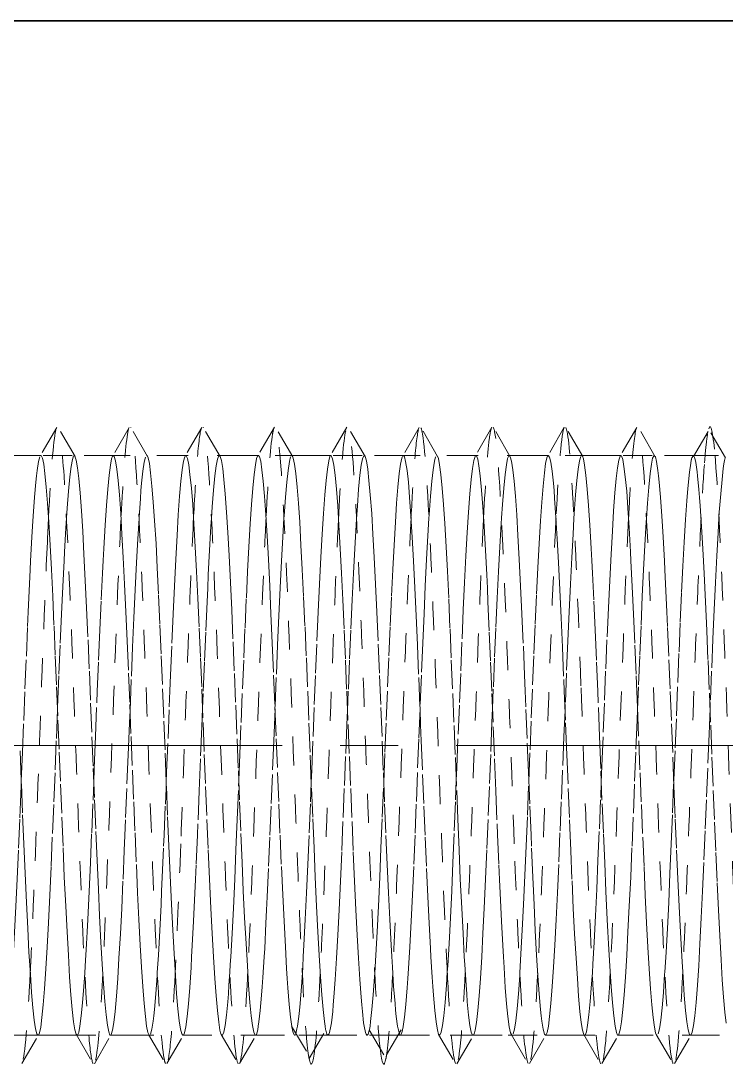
# Model space of a CAD drawing. Header units: millimetres. Extents: x -742 to 742, y -525 to 525.
# Drawn here: x -421.26 to -396.94, y -75.33 to -39.34 of the extents above; entities that cross this region are included whole.
import ezdxf

# ---------------------------------------------------------------- set-up
doc = ezdxf.new("R2010")
doc.units = ezdxf.units.MM
doc.linetypes.add('点画线', pattern=[18, 12, -2, 2, -2])
doc.linetypes.add('虚线', pattern=[2, 1, -1])
doc.layers.get('0').update_dxf_attribs({"lineweight": 35})
for name, color, linetype, lineweight in [('中心线层', 1, '点画线', 18), ('粗实线层', 7, 'Continuous', 35), ('虚线层', 6, '虚线', 18)]:
    doc.layers.add(name, color=color, linetype=linetype, lineweight=lineweight)

# ---------------------------------------------------------------- blocks, each defined once
blk = doc.blocks.new('*X9')
blk.add_line((-834.125, 60), (-784.125, 60))
at = {"layer": '虚线层', "color": 7}
for p, q in [((-802.366, 45), (-827.384, 45)), ((-825.451, 45), (-826.801, 45)), ((-822.952, 45), (-824.3, 45)), ((-820.449, 45), (-821.798, 45)), ((-817.95, 45), (-819.301, 45)), ((-815.452, 45), (-816.801, 45)), ((-812.95, 45), (-814.298, 45)), ((-810.449, 45), (-811.801, 45)), ((-807.952, 45), (-809.301, 45)), ((-805.451, 45), (-806.798, 45)), ((-802.949, 45), (-804.3, 45)), ((-802.084, 45), (-802.366, 45)), ((-800.456, 45), (-802.084, 45)), ((-830.549, 25), (-816.416, 25)), ((-825.549, 25), (-824.199, 25)), ((-823.052, 25), (-821.7, 25)), ((-820.55, 25), (-819.202, 25)), ((-818.048, 25), (-816.7, 25)), ((-816.416, 25), (-815.635, 25)), ((-815.635, 25), (-814.116, 25)), ((-815.551, 25), (-814.2, 25)), ((-814.116, 25), (-813.335, 25)), ((-813.335, 25), (-799.202, 25)), ((-813.051, 25), (-811.702, 25)), ((-810.548, 25), (-809.2, 25)), ((-808.05, 25), (-806.699, 25)), ((-805.552, 25), (-804.202, 25)), ((-803.049, 25), (-801.701, 25))]:
    blk.add_line(p, q, dxfattribs=at)
for points in [[(-824.904, 45.969), (-825.488, 44.961)], [(-824.267, 44.965), (-824.851, 45.975)], [(-822.401, 45.975), (-822.984, 44.966)], [(-821.767, 44.969), (-822.35, 45.978)], [(-819.901, 45.972), (-820.484, 44.962)], [(-819.271, 44.971), (-819.854, 45.981)], [(-817.396, 45.982), (-817.98, 44.972)], [(-816.764, 44.958), (-817.347, 45.968)], [(-814.901, 45.976), (-815.484, 44.967)], [(-814.266, 44.967), (-814.85, 45.976)], [(-812.403, 45.968), (-812.986, 44.958)], [(-811.77, 44.972), (-812.354, 45.982)], [(-809.896, 45.981), (-810.48, 44.971)], [(-809.266, 44.962), (-809.85, 45.972)], [(-807.4, 45.978), (-807.984, 44.969)], [(-806.766, 44.966), (-807.35, 45.975)], [(-804.9, 45.975), (-805.483, 44.965)], [(-804.262, 44.961), (-804.846, 45.969)], [(-802.445, 45.828), (-803.016, 44.849)], [(-801.839, 44.924), (-802.421, 45.922)], [(-825.451, 45), (-825.444, 44.998), (-825.396, 44.911), (-825.351, 44.704), (-825.309, 44.378), (-825.264, 43.911), (-825.221, 43.356), (-825.176, 42.698), (-825.128, 41.906), (-825.083, 41.065), (-825.039, 40.15), (-824.995, 39.12), (-824.952, 38.089), (-824.908, 37.02), (-824.86, 35.869), (-824.814, 34.764), (-824.77, 33.661), (-824.725, 32.52), (-824.683, 31.466), (-824.64, 30.454), (-824.592, 29.451), (-824.546, 28.566), (-824.501, 27.76), (-824.456, 27.009), (-824.414, 26.394), (-824.371, 25.884), (-824.324, 25.468), (-824.278, 25.192), (-824.233, 25.037), (-824.225, 25.022)], [(-824.274, 44.976), (-824.275, 44.979), (-824.297, 44.999), (-824.3, 45)], [(-822.952, 45), (-822.921, 44.968), (-822.876, 44.821), (-822.828, 44.536), (-822.783, 44.145), (-822.739, 43.642), (-822.695, 43), (-822.652, 42.288), (-822.608, 41.488), (-822.56, 40.561), (-822.514, 39.609), (-822.47, 38.601), (-822.425, 37.494), (-822.383, 36.409), (-822.34, 35.308), (-822.292, 34.145), (-822.246, 33.051), (-822.201, 31.979), (-822.156, 30.893), (-822.114, 29.912), (-822.071, 28.992), (-822.024, 28.105), (-821.978, 27.347), (-821.933, 26.683), (-821.887, 26.095), (-821.844, 25.647), (-821.802, 25.313), (-821.756, 25.09), (-821.728, 25.022)], [(-821.77, 44.976), (-821.794, 44.999), (-821.798, 45)], [(-820.449, 45), (-820.439, 44.997), (-820.395, 44.901), (-820.352, 44.685), (-820.308, 44.351), (-820.26, 43.877), (-820.214, 43.314), (-820.17, 42.65), (-820.125, 41.851), (-820.083, 41.004), (-820.04, 40.085), (-819.992, 39.051), (-819.946, 38.017), (-819.901, 36.946), (-819.856, 35.794), (-819.814, 34.688), (-819.771, 33.586), (-819.724, 32.447), (-819.678, 31.395), (-819.633, 30.387), (-819.587, 29.388), (-819.544, 28.509), (-819.502, 27.708), (-819.456, 26.963), (-819.41, 26.355), (-819.364, 25.853), (-819.318, 25.446), (-819.275, 25.178), (-819.254, 25.088), (-819.233, 25.03), (-819.225, 25.016)], [(-819.277, 44.982), (-819.301, 45)], [(-817.95, 45), (-817.914, 44.962), (-817.87, 44.806), (-817.825, 44.512), (-817.783, 44.114), (-817.74, 43.604), (-817.692, 42.954), (-817.646, 42.237), (-817.601, 41.43), (-817.556, 40.498), (-817.514, 39.542), (-817.471, 38.53), (-817.424, 37.421), (-817.378, 36.335), (-817.333, 35.232), (-817.287, 34.07), (-817.244, 32.976), (-817.202, 31.907), (-817.156, 30.824), (-817.11, 29.847), (-817.064, 28.932), (-817.018, 28.05), (-816.975, 27.299), (-816.954, 26.955), (-816.933, 26.641), (-816.887, 26.06), (-816.842, 25.62), (-816.797, 25.297)], [(-816.771, 44.971), (-816.794, 44.998), (-816.801, 45)], [(-815.452, 45), (-815.44, 44.994), (-815.392, 44.89), (-815.346, 44.666), (-815.301, 44.324), (-815.256, 43.842), (-815.214, 43.272), (-815.171, 42.601), (-815.124, 41.795), (-815.078, 40.944), (-815.033, 40.02), (-814.987, 38.982), (-814.944, 37.944), (-814.902, 36.871), (-814.856, 35.718), (-814.81, 34.613), (-814.764, 33.512), (-814.718, 32.374), (-814.675, 31.324), (-814.654, 30.812), (-814.633, 30.32), (-814.587, 29.326), (-814.542, 28.451), (-814.497, 27.657), (-814.449, 26.918), (-814.406, 26.317), (-814.384, 26.054), (-814.363, 25.823), (-814.319, 25.423), (-814.302, 25.314)], [(-814.27, 44.975), (-814.298, 45)], [(-812.95, 45), (-812.914, 44.955), (-812.871, 44.791), (-812.824, 44.489), (-812.778, 44.083), (-812.733, 43.565), (-812.687, 42.908), (-812.644, 42.184), (-812.602, 41.372), (-812.556, 40.434), (-812.51, 39.474), (-812.464, 38.46), (-812.418, 37.347), (-812.375, 36.259), (-812.354, 35.705), (-812.333, 35.156), (-812.287, 33.994), (-812.242, 32.902), (-812.197, 31.835), (-812.149, 30.756), (-812.106, 29.782), (-812.084, 29.314), (-812.063, 28.872), (-812.019, 27.996), (-812.002, 27.71)], [(-811.776, 44.982), (-811.791, 44.997), (-811.801, 45)], [(-810.449, 45), (-810.433, 44.992), (-810.387, 44.878), (-810.344, 44.646), (-810.302, 44.296), (-810.256, 43.806), (-810.21, 43.229), (-810.164, 42.552), (-810.118, 41.74), (-810.075, 40.883), (-810.054, 40.423), (-810.033, 39.954), (-809.987, 38.912), (-809.942, 37.872), (-809.897, 36.797), (-809.849, 35.643), (-809.806, 34.537), (-809.784, 33.981), (-809.763, 33.437), (-809.719, 32.3), (-809.702, 31.91)], [(-809.311, 44.997), (-809.355, 44.9), (-809.398, 44.685), (-809.442, 44.351), (-809.491, 43.876), (-809.536, 43.314), (-809.567, 42.855)], [(-809.274, 44.975), (-809.301, 45)], [(-807.952, 45), (-807.91, 44.948), (-807.864, 44.775), (-807.818, 44.465), (-807.775, 44.051), (-807.754, 43.8), (-807.733, 43.526), (-807.687, 42.861), (-807.642, 42.131), (-807.597, 41.313), (-807.549, 40.371), (-807.506, 39.406), (-807.484, 38.899), (-807.463, 38.388), (-807.419, 37.273), (-807.402, 36.874)], [(-806.771, 44.975), (-806.786, 44.995), (-806.798, 45)], [(-805.477, 44.976), (-805.475, 44.979), (-805.454, 44.999)], [(-805.451, 45), (-805.433, 44.988), (-805.387, 44.866), (-805.342, 44.626), (-805.297, 44.268), (-805.249, 43.77), (-805.206, 43.186), (-805.184, 42.853), (-805.163, 42.502), (-805.119, 41.683), (-805.102, 41.374)], [(-804.307, 44.998), (-804.355, 44.911), (-804.399, 44.704), (-804.442, 44.377), (-804.486, 43.911), (-804.529, 43.355), (-804.566, 42.825)], [(-803, 44.919), (-802.997, 44.93), (-802.949, 45), (-802.949, 45)], [(-802.949, 45), (-802.906, 44.94), (-802.884, 44.864), (-802.863, 44.759), (-802.819, 44.44), (-802.802, 44.297)], [(-825.549, 25), (-825.591, 25.051), (-825.636, 25.224), (-825.68, 25.516), (-825.725, 25.948), (-825.767, 26.473), (-825.811, 27.102), (-825.859, 27.868), (-825.904, 28.685), (-825.949, 29.58), (-825.994, 30.592), (-826.037, 31.61), (-826.079, 32.67), (-826.126, 33.815), (-826.172, 34.918)], [(-825.802, 41.373), (-825.757, 42.185), (-825.734, 42.562), (-825.712, 42.909), (-825.664, 43.566), (-825.621, 44.083), (-825.599, 44.302), (-825.578, 44.49), (-825.534, 44.791), (-825.489, 44.956)], [(-824.318, 44.988), (-824.363, 44.866), (-824.408, 44.626), (-824.454, 44.268), (-824.501, 43.77), (-824.544, 43.185), (-824.566, 42.853), (-824.567, 42.838)], [(-823.052, 25), (-823.068, 25.007), (-823.111, 25.112), (-823.155, 25.353), (-823.198, 25.703), (-823.242, 26.166), (-823.291, 26.77), (-823.336, 27.447), (-823.38, 28.217), (-823.425, 29.116), (-823.467, 30.045), (-823.511, 31.034), (-823.559, 32.127), (-823.604, 33.202), (-823.649, 34.299), (-823.694, 35.462), (-823.737, 36.562), (-823.779, 37.643), (-823.826, 38.745), (-823.872, 39.745), (-823.918, 40.688), (-823.964, 41.604), (-824.006, 42.393), (-824.048, 43.091), (-824.094, 43.719), (-824.14, 44.206), (-824.186, 44.581), (-824.233, 44.848), (-824.274, 44.976)], [(-823.502, 36.873), (-823.457, 37.946), (-823.434, 38.474), (-823.412, 38.983), (-823.364, 40.021), (-823.321, 40.945), (-823.299, 41.384), (-823.278, 41.797), (-823.234, 42.602), (-823.189, 43.273), (-823.144, 43.843), (-823.096, 44.325), (-823.051, 44.667), (-823.009, 44.89), (-822.979, 44.975)], [(-821.84, 44.948), (-821.886, 44.775), (-821.933, 44.465), (-821.975, 44.05), (-821.997, 43.799), (-822.018, 43.525), (-822.063, 42.861), (-822.065, 42.826)], [(-820.55, 25), (-820.586, 25.044), (-820.629, 25.208), (-820.675, 25.492), (-820.723, 25.916), (-820.768, 26.434), (-820.811, 27.056), (-820.855, 27.815), (-820.898, 28.627), (-820.942, 29.517), (-820.991, 30.524), (-821.036, 31.539), (-821.08, 32.596), (-821.125, 33.739), (-821.167, 34.842), (-821.211, 35.948), (-821.259, 37.097), (-821.304, 38.163), (-821.349, 39.191), (-821.394, 40.217), (-821.436, 41.127), (-821.479, 41.962), (-821.526, 42.748), (-821.572, 43.399), (-821.618, 43.947), (-821.664, 44.405), (-821.706, 44.722), (-821.748, 44.921), (-821.77, 44.976)], [(-821.125, 33.748), (-821.112, 34.072), (-821.064, 35.234), (-821.021, 36.336), (-820.999, 36.887), (-820.978, 37.423), (-820.934, 38.533), (-820.889, 39.544), (-820.844, 40.5), (-820.796, 41.432), (-820.751, 42.238), (-820.709, 42.956), (-820.664, 43.605), (-820.621, 44.115), (-820.576, 44.513), (-820.528, 44.806), (-820.483, 44.962), (-820.476, 44.975)], [(-819.318, 44.992), (-819.364, 44.878), (-819.406, 44.646), (-819.448, 44.296), (-819.494, 43.806), (-819.54, 43.229), (-819.567, 42.844)], [(-818.048, 25), (-818.061, 25.005), (-818.107, 25.101), (-818.155, 25.333), (-818.199, 25.675), (-818.242, 26.131), (-818.286, 26.727), (-818.329, 27.398), (-818.375, 28.162), (-818.423, 29.055), (-818.468, 29.979), (-818.511, 30.965), (-818.555, 32.054), (-818.598, 33.128), (-818.642, 34.224), (-818.691, 35.386), (-818.736, 36.487), (-818.78, 37.57), (-818.825, 38.674), (-818.867, 39.679), (-818.911, 40.626), (-818.959, 41.548), (-819.004, 42.342), (-819.049, 43.047), (-819.094, 43.681), (-819.136, 44.176), (-819.179, 44.559), (-819.226, 44.835), (-819.272, 44.974), (-819.277, 44.982)], [(-818.625, 33.797), (-818.589, 34.691), (-818.544, 35.796), (-818.496, 36.948), (-818.452, 38.019), (-818.409, 39.053), (-818.364, 40.087), (-818.321, 41.006), (-818.276, 41.852), (-818.228, 42.651), (-818.183, 43.315), (-818.139, 43.878), (-818.095, 44.352), (-818.052, 44.686), (-818.008, 44.901), (-817.974, 44.982)], [(-816.836, 44.955), (-816.879, 44.791), (-816.926, 44.489), (-816.972, 44.082), (-817.018, 43.565), (-817.063, 42.908), (-817.068, 42.843)], [(-815.625, 25.17), (-815.629, 25.193), (-815.651, 25.317), (-815.672, 25.469), (-815.717, 25.885), (-815.761, 26.395), (-815.807, 27.01), (-815.855, 27.762), (-815.899, 28.569), (-815.942, 29.454), (-815.986, 30.457), (-816.029, 31.469), (-816.075, 32.523), (-816.123, 33.664), (-816.168, 34.767), (-816.211, 35.872), (-816.255, 37.023), (-816.298, 38.092), (-816.342, 39.123), (-816.391, 40.152), (-816.436, 41.067), (-816.48, 41.908), (-816.525, 42.7), (-816.567, 43.358), (-816.611, 43.913), (-816.659, 44.379), (-816.704, 44.704), (-816.749, 44.911), (-816.771, 44.971)], [(-816.125, 33.723), (-816.109, 34.148), (-816.064, 35.31), (-816.021, 36.412), (-815.976, 37.496), (-815.928, 38.603), (-815.883, 39.611), (-815.839, 40.563), (-815.795, 41.49), (-815.752, 42.29), (-815.708, 43.001), (-815.66, 43.643), (-815.614, 44.146), (-815.57, 44.536), (-815.525, 44.821), (-815.483, 44.969), (-815.48, 44.975)], [(-814.311, 44.994), (-814.359, 44.89), (-814.404, 44.666), (-814.449, 44.324), (-814.494, 43.841), (-814.536, 43.272), (-814.566, 42.822)], [(-813.148, 25.314), (-813.193, 25.648), (-813.216, 25.86), (-813.238, 26.096), (-813.286, 26.685), (-813.329, 27.349), (-813.351, 27.72), (-813.372, 28.107), (-813.417, 28.995), (-813.461, 29.914), (-813.507, 30.896), (-813.555, 31.982), (-813.599, 33.053), (-813.642, 34.148), (-813.686, 35.311), (-813.729, 36.412), (-813.775, 37.497), (-813.823, 38.604), (-813.868, 39.612), (-813.911, 40.563), (-813.955, 41.49), (-813.998, 42.291), (-814.042, 43.002), (-814.091, 43.644), (-814.136, 44.146), (-814.18, 44.536), (-814.225, 44.821), (-814.267, 44.969), (-814.27, 44.975)], [(-813.625, 33.725), (-813.583, 34.766), (-813.539, 35.871), (-813.495, 37.022), (-813.452, 38.091), (-813.408, 39.122), (-813.36, 40.152), (-813.314, 41.066), (-813.27, 41.907), (-813.225, 42.7), (-813.183, 43.357), (-813.14, 43.912), (-813.092, 44.378), (-813.046, 44.704), (-813.001, 44.911), (-812.979, 44.971)], [(-811.836, 44.962), (-811.88, 44.806), (-811.925, 44.512), (-811.967, 44.114), (-812.011, 43.603), (-812.059, 42.954), (-812.066, 42.842)], [(-810.848, 27.71), (-810.893, 28.511), (-810.916, 28.945), (-810.938, 29.39), (-810.986, 30.389), (-811.029, 31.397), (-811.051, 31.923), (-811.072, 32.45), (-811.117, 33.589), (-811.161, 34.691), (-811.207, 35.797), (-811.255, 36.948), (-811.299, 38.019), (-811.342, 39.054), (-811.386, 40.087), (-811.429, 41.007), (-811.475, 41.853), (-811.523, 42.652), (-811.568, 43.316), (-811.611, 43.878), (-811.655, 44.352), (-811.698, 44.686), (-811.742, 44.901), (-811.776, 44.982)], [(-811.125, 33.796), (-811.108, 34.223), (-811.06, 35.385), (-811.014, 36.486), (-810.97, 37.569), (-810.925, 38.674), (-810.883, 39.678), (-810.84, 40.626), (-810.792, 41.547), (-810.746, 42.342), (-810.701, 43.046), (-810.656, 43.681), (-810.614, 44.176), (-810.571, 44.559), (-810.524, 44.835), (-810.478, 44.974), (-810.473, 44.982)], [(-808.548, 31.91), (-808.593, 32.979), (-808.616, 33.528), (-808.638, 34.073), (-808.686, 35.235), (-808.729, 36.337), (-808.751, 36.887), (-808.772, 37.423), (-808.817, 38.533), (-808.861, 39.545), (-808.907, 40.5), (-808.955, 41.432), (-808.999, 42.238), (-809.042, 42.956), (-809.086, 43.605), (-809.129, 44.115), (-809.175, 44.513), (-809.223, 44.807), (-809.268, 44.962), (-809.274, 44.975)], [(-808.625, 33.748), (-808.583, 34.842), (-808.54, 35.947), (-808.492, 37.096), (-808.446, 38.163), (-808.401, 39.191), (-808.356, 40.216), (-808.314, 41.126), (-808.271, 41.962), (-808.224, 42.748), (-808.178, 43.398), (-808.133, 43.946), (-808.087, 44.404), (-808.044, 44.722), (-808.002, 44.921), (-807.98, 44.976)], [(-806.829, 44.968), (-806.875, 44.82), (-806.923, 44.535), (-806.968, 44.145), (-807.011, 43.642), (-807.055, 42.999), (-807.066, 42.826)], [(-806.248, 36.874), (-806.293, 37.947), (-806.316, 38.475), (-806.339, 38.984), (-806.386, 40.022), (-806.429, 40.946), (-806.451, 41.385), (-806.472, 41.797), (-806.517, 42.603), (-806.561, 43.274), (-806.607, 43.843), (-806.655, 44.325), (-806.699, 44.667), (-806.742, 44.89), (-806.771, 44.975)], [(-806.125, 33.716), (-806.101, 34.298), (-806.056, 35.461), (-806.014, 36.561), (-805.971, 37.642), (-805.924, 38.744), (-805.878, 39.745), (-805.833, 40.688), (-805.787, 41.604), (-805.744, 42.393), (-805.702, 43.091), (-805.656, 43.718), (-805.61, 44.206), (-805.564, 44.581), (-805.518, 44.848), (-805.477, 44.976)], [(-803.948, 41.374), (-803.993, 42.186), (-804.016, 42.562), (-804.038, 42.91), (-804.086, 43.566), (-804.129, 44.084), (-804.151, 44.303), (-804.172, 44.49), (-804.217, 44.792), (-804.261, 44.956), (-804.267, 44.968)], [(-803.625, 33.783), (-803.624, 33.814), (-803.578, 34.917), (-803.533, 36.022), (-803.487, 37.17), (-803.444, 38.234), (-803.402, 39.259), (-803.356, 40.281), (-803.31, 41.186), (-803.264, 42.016), (-803.218, 42.795), (-803.175, 43.439), (-803.154, 43.725), (-803.133, 43.98), (-803.087, 44.43), (-803.042, 44.74), (-803.022, 44.839)], [(-803.016, 44.849), (-803.027, 44.83)], [(-803.022, 44.839), (-803, 44.919)], [(-801.894, 44.711), (-801.917, 44.558), (-801.961, 44.175), (-802.007, 43.68), (-802.055, 43.045), (-802.067, 42.854)], [(-801.851, 44.919), (-801.872, 44.834), (-801.894, 44.711)], [(-802.802, 44.297), (-802.757, 43.834), (-802.734, 43.559), (-802.712, 43.263), (-802.664, 42.553), (-802.621, 41.783), (-802.599, 41.363), (-802.578, 40.93), (-802.534, 39.955), (-802.489, 38.966), (-802.444, 37.928), (-802.396, 36.799), (-802.351, 35.702), (-802.309, 34.596), (-802.264, 33.439), (-802.221, 32.357), (-802.176, 31.309), (-802.128, 30.255), (-802.083, 29.312), (-802.039, 28.439), (-801.995, 27.607), (-801.952, 26.909), (-801.908, 26.309), (-801.86, 25.794), (-801.814, 25.419)], [(-824.567, 42.838), (-824.587, 42.501), (-824.632, 41.683), (-824.648, 41.373)], [(-819.567, 42.844), (-819.586, 42.551), (-819.633, 41.739), (-819.675, 40.882), (-819.697, 40.422), (-819.718, 39.953), (-819.763, 38.911), (-819.808, 37.871), (-819.854, 36.796), (-819.875, 36.277)], [(-817.068, 42.843), (-817.106, 42.184), (-817.148, 41.371), (-817.194, 40.434), (-817.24, 39.474), (-817.286, 38.459), (-817.332, 37.347), (-817.375, 36.266)], [(-812.066, 42.842), (-812.104, 42.236), (-812.149, 41.43), (-812.194, 40.497), (-812.236, 39.541), (-812.279, 38.53), (-812.326, 37.42), (-812.372, 36.334), (-812.375, 36.266)], [(-809.567, 42.855), (-809.58, 42.649), (-809.625, 41.85), (-809.667, 41.004), (-809.711, 40.084), (-809.759, 39.05), (-809.804, 38.016), (-809.849, 36.945), (-809.875, 36.277)], [(-802.067, 42.854), (-802.099, 42.34), (-802.142, 41.545), (-802.186, 40.623), (-802.229, 39.675), (-802.275, 38.671), (-802.323, 37.567), (-802.368, 36.484), (-802.375, 36.291)], [(-822.065, 42.826), (-822.108, 42.131), (-822.154, 41.313), (-822.201, 40.37), (-822.244, 39.406), (-822.266, 38.899), (-822.287, 38.388), (-822.332, 37.272), (-822.348, 36.873)], [(-814.566, 42.822), (-814.579, 42.6), (-814.626, 41.795), (-814.672, 40.943), (-814.718, 40.019), (-814.764, 38.981), (-814.806, 37.944), (-814.848, 36.87), (-814.875, 36.203)], [(-807.066, 42.826), (-807.098, 42.288), (-807.142, 41.487), (-807.191, 40.56), (-807.236, 39.609), (-807.28, 38.601), (-807.325, 37.493), (-807.367, 36.409), (-807.375, 36.208)], [(-804.566, 42.825), (-804.575, 42.698), (-804.623, 41.905), (-804.668, 41.064), (-804.711, 40.149), (-804.755, 39.119), (-804.798, 38.088), (-804.842, 37.019), (-804.875, 36.24)], [(-826.125, 33.782), (-826.087, 34.75), (-826.042, 35.855), (-825.997, 36.95), (-825.949, 38.075), (-825.906, 39.107), (-825.884, 39.609), (-825.863, 40.089), (-825.819, 41.054), (-825.802, 41.373)], [(-824.648, 41.373), (-824.693, 40.484), (-824.716, 40.009), (-824.739, 39.527), (-824.786, 38.461), (-824.829, 37.404), (-824.851, 36.859), (-824.872, 36.317), (-824.875, 36.238)], [(-805.102, 41.374), (-805.057, 40.484), (-805.034, 40.01), (-805.012, 39.527), (-804.964, 38.462), (-804.921, 37.405), (-804.899, 36.86), (-804.878, 36.318), (-804.834, 35.158), (-804.789, 34.053), (-804.744, 32.96), (-804.696, 31.837), (-804.651, 30.809), (-804.609, 29.832), (-804.564, 28.873), (-804.521, 28.038), (-804.476, 27.288), (-804.428, 26.601), (-804.383, 26.053), (-804.339, 25.614), (-804.295, 25.277), (-804.252, 25.078), (-804.229, 25.023)], [(-803.049, 25), (-803.079, 25.031), (-803.126, 25.19), (-803.172, 25.464), (-803.218, 25.855), (-803.263, 26.386), (-803.306, 27), (-803.348, 27.712), (-803.394, 28.556), (-803.44, 29.44), (-803.486, 30.391), (-803.532, 31.452), (-803.575, 32.507), (-803.597, 33.05), (-803.618, 33.591), (-803.663, 34.75), (-803.708, 35.856), (-803.754, 36.95), (-803.801, 38.075), (-803.844, 39.107), (-803.866, 39.609), (-803.887, 40.089), (-803.932, 41.054), (-803.948, 41.374)], [(-823.625, 33.716), (-823.606, 34.206), (-823.584, 34.763), (-823.563, 35.312), (-823.519, 36.47), (-823.502, 36.873)], [(-822.348, 36.873), (-822.375, 36.208)], [(-807.402, 36.874), (-807.357, 35.777), (-807.334, 35.221), (-807.312, 34.672), (-807.264, 33.514), (-807.221, 32.431), (-807.199, 31.896), (-807.178, 31.379), (-807.134, 30.322), (-807.089, 29.374), (-807.044, 28.496), (-806.996, 27.658), (-806.951, 26.953), (-806.909, 26.347), (-806.864, 25.823), (-806.821, 25.441), (-806.776, 25.175), (-806.728, 25.025), (-806.723, 25.017)], [(-805.552, 25), (-805.563, 25.004), (-805.606, 25.099), (-805.648, 25.314), (-805.694, 25.669), (-805.74, 26.123), (-805.786, 26.686), (-805.832, 27.387), (-805.875, 28.15), (-805.897, 28.566), (-805.918, 28.996), (-805.963, 29.965), (-806.008, 30.95), (-806.054, 31.984), (-806.101, 33.111), (-806.144, 34.207), (-806.166, 34.764), (-806.187, 35.313), (-806.232, 36.471), (-806.248, 36.874)], [(-824.875, 36.238), (-824.917, 35.158), (-824.961, 34.053), (-825.007, 32.959), (-825.055, 31.837), (-825.099, 30.809), (-825.142, 29.832), (-825.186, 28.873), (-825.229, 28.037), (-825.275, 27.287), (-825.323, 26.601), (-825.368, 26.053), (-825.411, 25.614), (-825.455, 25.277), (-825.498, 25.078), (-825.521, 25.023)], [(-822.375, 36.208), (-822.393, 35.777), (-822.416, 35.22), (-822.439, 34.671), (-822.486, 33.513), (-822.529, 32.43), (-822.551, 31.896), (-822.572, 31.379), (-822.617, 30.321), (-822.661, 29.374), (-822.707, 28.495), (-822.755, 27.658), (-822.799, 26.953), (-822.842, 26.346), (-822.886, 25.823), (-822.929, 25.44), (-822.975, 25.175), (-823.023, 25.025), (-823.027, 25.017)], [(-819.875, 36.277), (-819.901, 35.642), (-819.944, 34.536), (-819.966, 33.98), (-819.987, 33.436), (-820.032, 32.3), (-820.048, 31.909)], [(-817.375, 36.266), (-817.375, 36.259), (-817.397, 35.704), (-817.418, 35.156), (-817.463, 33.994), (-817.508, 32.901), (-817.554, 31.835), (-817.601, 30.755), (-817.644, 29.781), (-817.666, 29.314), (-817.687, 28.871), (-817.732, 27.995), (-817.748, 27.71)], [(-814.875, 36.203), (-814.894, 35.717), (-814.94, 34.612), (-814.986, 33.511), (-815.032, 32.373), (-815.075, 31.324), (-815.097, 30.811), (-815.118, 30.319), (-815.163, 29.325), (-815.208, 28.451), (-815.254, 27.656), (-815.301, 26.918), (-815.344, 26.317), (-815.366, 26.054), (-815.387, 25.822), (-815.432, 25.423), (-815.448, 25.314)], [(-812.375, 36.266), (-812.418, 35.231), (-812.464, 34.07), (-812.506, 32.976), (-812.548, 31.907), (-812.594, 30.824), (-812.64, 29.846), (-812.686, 28.931), (-812.732, 28.05), (-812.775, 27.298), (-812.797, 26.955), (-812.818, 26.641), (-812.863, 26.06), (-812.908, 25.62), (-812.953, 25.297)], [(-809.875, 36.277), (-809.894, 35.793), (-809.936, 34.688), (-809.979, 33.586), (-810.026, 32.446), (-810.072, 31.394), (-810.118, 30.387), (-810.164, 29.388), (-810.206, 28.508), (-810.248, 27.708), (-810.294, 26.963), (-810.34, 26.355), (-810.386, 25.853), (-810.433, 25.445), (-810.475, 25.178), (-810.497, 25.088), (-810.518, 25.03), (-810.525, 25.016)], [(-807.375, 36.208), (-807.411, 35.307), (-807.459, 34.145), (-807.504, 33.05), (-807.549, 31.979), (-807.594, 30.893), (-807.636, 29.911), (-807.679, 28.992), (-807.726, 28.104), (-807.772, 27.347), (-807.818, 26.683), (-807.863, 26.095), (-807.906, 25.647), (-807.948, 25.313), (-807.994, 25.09), (-808.022, 25.022)], [(-804.875, 36.24), (-804.891, 35.869), (-804.936, 34.763), (-804.98, 33.661), (-805.025, 32.52), (-805.067, 31.465), (-805.111, 30.454), (-805.159, 29.451), (-805.204, 28.566), (-805.249, 27.76), (-805.294, 27.008), (-805.336, 26.393), (-805.379, 25.884), (-805.426, 25.468), (-805.472, 25.192), (-805.518, 25.037), (-805.525, 25.022)], [(-802.375, 36.291), (-802.411, 35.383), (-802.455, 34.22), (-802.498, 33.124), (-802.542, 32.051), (-802.591, 30.962), (-802.636, 29.976), (-802.68, 29.052), (-802.725, 28.159), (-802.767, 27.396), (-802.811, 26.725), (-802.859, 26.129), (-802.904, 25.674), (-802.949, 25.332), (-802.994, 25.101), (-803.022, 25.024)], [(-826.434, 27.164), (-826.402, 27.711), (-826.356, 28.555), (-826.31, 29.439), (-826.264, 30.391), (-826.218, 31.452), (-826.175, 32.506), (-826.154, 33.05), (-826.133, 33.591), (-826.125, 33.782)], [(-823.933, 27.138), (-823.918, 27.387), (-823.875, 28.149), (-823.854, 28.566), (-823.833, 28.996), (-823.787, 29.965), (-823.742, 30.949), (-823.697, 31.983), (-823.649, 33.11), (-823.625, 33.716)], [(-821.202, 31.909), (-821.157, 32.978), (-821.134, 33.527), (-821.125, 33.748)], [(-818.902, 27.71), (-818.857, 28.51), (-818.834, 28.944), (-818.812, 29.39), (-818.764, 30.389), (-818.721, 31.397), (-818.699, 31.922), (-818.678, 32.449), (-818.634, 33.589), (-818.625, 33.797)], [(-816.433, 27.154), (-816.421, 27.348), (-816.399, 27.719), (-816.378, 28.106), (-816.334, 28.994), (-816.289, 29.914), (-816.244, 30.895), (-816.196, 31.981), (-816.151, 33.053), (-816.125, 33.723)], [(-813.934, 27.153), (-813.896, 27.762), (-813.851, 28.568), (-813.809, 29.453), (-813.764, 30.456), (-813.721, 31.468), (-813.676, 32.522), (-813.628, 33.664), (-813.625, 33.725)], [(-811.435, 27.173), (-811.421, 27.398), (-811.376, 28.161), (-811.328, 29.055), (-811.283, 29.979), (-811.239, 30.964), (-811.195, 32.054), (-811.152, 33.127), (-811.125, 33.796)], [(-808.933, 27.157), (-808.895, 27.814), (-808.852, 28.626), (-808.808, 29.516), (-808.76, 30.524), (-808.714, 31.539), (-808.67, 32.596), (-808.625, 33.739), (-808.625, 33.748)], [(-806.433, 27.154), (-806.414, 27.447), (-806.37, 28.217), (-806.325, 29.116), (-806.283, 30.044), (-806.24, 31.034), (-806.192, 32.126), (-806.146, 33.201), (-806.125, 33.716)], [(-803.935, 27.178), (-803.892, 27.867), (-803.846, 28.685), (-803.801, 29.579), (-803.756, 30.592), (-803.714, 31.61), (-803.671, 32.669), (-803.625, 33.783)], [(-821.434, 27.168), (-821.397, 27.763), (-821.349, 28.613), (-821.306, 29.502), (-821.284, 29.976), (-821.263, 30.458), (-821.219, 31.523), (-821.202, 31.909)], [(-820.048, 31.909), (-820.093, 30.878), (-820.116, 30.376), (-820.139, 29.897), (-820.186, 28.933), (-820.229, 28.092), (-820.251, 27.7), (-820.272, 27.336), (-820.317, 26.642), (-820.361, 26.087), (-820.407, 25.641), (-820.455, 25.295), (-820.499, 25.088), (-820.524, 25.023)], [(-809.702, 31.91), (-809.657, 30.878), (-809.634, 30.377), (-809.612, 29.897), (-809.564, 28.934), (-809.521, 28.093), (-809.499, 27.7), (-809.478, 27.336), (-809.434, 26.642), (-809.389, 26.087), (-809.344, 25.641), (-809.296, 25.295), (-809.251, 25.088), (-809.226, 25.023)], [(-808.05, 25), (-808.086, 25.037), (-808.132, 25.205), (-808.175, 25.487), (-808.197, 25.674), (-808.218, 25.886), (-808.263, 26.425), (-808.308, 27.046), (-808.354, 27.764), (-808.401, 28.614), (-808.444, 29.503), (-808.466, 29.977), (-808.487, 30.459), (-808.532, 31.524), (-808.548, 31.91)], [(-818.934, 27.177), (-818.919, 27.436), (-818.902, 27.71)], [(-817.748, 27.71), (-817.793, 26.998), (-817.816, 26.676), (-817.839, 26.385), (-817.886, 25.854), (-817.929, 25.463), (-817.951, 25.31), (-817.972, 25.189), (-818.017, 25.03), (-818.02, 25.024)], [(-812.002, 27.71), (-811.957, 26.999), (-811.934, 26.677), (-811.912, 26.385), (-811.864, 25.854), (-811.821, 25.463), (-811.799, 25.31), (-811.778, 25.189), (-811.734, 25.03), (-811.73, 25.024)], [(-810.548, 25), (-810.563, 25.007), (-810.608, 25.11), (-810.654, 25.334), (-810.701, 25.696), (-810.744, 26.158), (-810.766, 26.432), (-810.787, 26.728), (-810.832, 27.437), (-810.848, 27.71)], [(-824.187, 25.004), (-824.144, 25.099), (-824.102, 25.314), (-824.056, 25.669), (-824.01, 26.123), (-823.964, 26.685), (-823.933, 27.138)], [(-821.664, 25.037), (-821.618, 25.205), (-821.575, 25.487), (-821.554, 25.674), (-821.533, 25.886), (-821.487, 26.425), (-821.442, 27.046), (-821.434, 27.168)], [(-819.202, 25), (-819.187, 25.007), (-819.142, 25.11), (-819.097, 25.333), (-819.049, 25.696), (-819.006, 26.158), (-818.984, 26.432), (-818.963, 26.728), (-818.934, 27.177)], [(-816.602, 25.314), (-816.557, 25.647), (-816.534, 25.859), (-816.512, 26.096), (-816.464, 26.684), (-816.433, 27.154)], [(-814.126, 25.169), (-814.121, 25.193), (-814.099, 25.317), (-814.078, 25.469), (-814.034, 25.885), (-813.989, 26.395), (-813.944, 27.01), (-813.934, 27.153)], [(-811.689, 25.005), (-811.644, 25.101), (-811.596, 25.333), (-811.551, 25.675), (-811.509, 26.13), (-811.464, 26.727), (-811.435, 27.173)], [(-809.164, 25.044), (-809.121, 25.208), (-809.076, 25.492), (-809.028, 25.916), (-808.983, 26.433), (-808.939, 27.056), (-808.933, 27.157)], [(-806.683, 25.007), (-806.639, 25.112), (-806.595, 25.353), (-806.552, 25.702), (-806.508, 26.166), (-806.46, 26.769), (-806.433, 27.154)], [(-804.16, 25.051), (-804.114, 25.224), (-804.07, 25.516), (-804.025, 25.948), (-803.983, 26.473), (-803.94, 27.102), (-803.935, 27.178)], [(-816.803, 25.308), (-816.221, 24.322)], [(-816.797, 25.297), (-816.797, 25.295), (-816.749, 25.08), (-816.706, 25.001), (-816.699, 25)], [(-816.699, 25), (-816.684, 25.007), (-816.663, 25.044), (-816.619, 25.22), (-816.602, 25.314)], [(-815.448, 25.314), (-815.493, 25.098), (-815.516, 25.036), (-815.539, 25.004), (-815.551, 25)], [(-814.302, 25.314), (-814.257, 25.098), (-814.234, 25.036), (-814.212, 25.004), (-814.199, 25)], [(-813.529, 24.322), (-812.947, 25.308)], [(-813.051, 25), (-813.066, 25.007), (-813.087, 25.044), (-813.132, 25.22), (-813.148, 25.314)], [(-812.953, 25.297), (-812.954, 25.294), (-813.001, 25.08), (-813.044, 25.001), (-813.051, 25)], [(-826.101, 24.02), (-825.517, 25.029)], [(-824.232, 25.035), (-823.649, 24.025)], [(-824.225, 25.022), (-824.199, 25)], [(-823.604, 24.019), (-823.02, 25.03)], [(-821.733, 25.03), (-821.149, 24.021)], [(-821.728, 25.022), (-821.71, 25.002), (-821.7, 25)], [(-821.101, 24.025), (-820.517, 25.035)], [(-819.229, 25.024), (-818.646, 24.015)], [(-818.6, 24.022), (-818.016, 25.031)], [(-816.2, 24.196), (-815.618, 25.181)], [(-815.551, 25), (-815.586, 25.037), (-815.625, 25.17)], [(-814.199, 25), (-814.164, 25.037), (-814.126, 25.169)], [(-814.133, 25.181), (-813.551, 24.196)], [(-811.734, 25.031), (-811.15, 24.022)], [(-811.73, 25.024), (-811.702, 25)], [(-811.105, 24.015), (-810.521, 25.024)], [(-809.233, 25.035), (-808.65, 24.025)], [(-809.226, 25.023), (-809.209, 25.002), (-809.2, 25)], [(-808.601, 24.021), (-808.018, 25.03)], [(-806.73, 25.03), (-806.146, 24.019)], [(-806.101, 24.025), (-805.518, 25.035)], [(-804.233, 25.029), (-803.65, 24.02)], [(-804.229, 25.023), (-804.208, 25.001), (-804.202, 25)], [(-803.6, 24.024), (-803.016, 25.034)]]:
    blk.add_lwpolyline(points, dxfattribs=at)
for points in [[(-824.938, 45.864), (-825.02, 45.508), (-825.102, 44.439), (-825.184, 42.85)], [(-802.225, 45.227), (-802.291, 45.896), (-802.356, 46.128), (-802.421, 45.922)], [(-802.571, 44.696), (-802.608, 44.205), (-802.646, 43.585), (-802.683, 42.862)], [(-825.184, 42.85), (-825.198, 42.585), (-825.211, 42.305), (-825.225, 42.011)], [(-822.684, 42.846), (-822.764, 41.287), (-822.845, 39.255), (-822.925, 37.06)], [(-820.625, 31.6), (-820.689, 29.908), (-820.753, 28.373), (-820.817, 27.136)], [(-818.315, 27.169), (-818.319, 27.105), (-818.322, 27.043), (-818.325, 26.981)], [(-815.816, 27.15), (-815.886, 25.807), (-815.955, 24.826), (-816.025, 24.345)], [(-818.325, 26.981), (-818.407, 25.426), (-818.489, 24.419), (-818.57, 24.105)], [(-811.15, 24.022), (-811.242, 24.186), (-811.333, 25.24), (-811.425, 26.981)], [(-816.2, 24.196), (-816.207, 24.233), (-816.214, 24.275), (-816.221, 24.322)], [(-816.025, 24.345), (-816.083, 23.943), (-816.141, 23.899), (-816.2, 24.196)], [(-813.551, 24.196), (-813.609, 23.899), (-813.667, 23.943), (-813.725, 24.345)], [(-813.529, 24.322), (-813.536, 24.275), (-813.543, 24.233), (-813.551, 24.196)]]:
    blk.add_open_spline(points, degree=3, dxfattribs=at)
for points, knots in [([(-823.649, 24.025), (-823.695, 24.102), (-823.742, 24.396), (-823.883, 25.961), (-823.979, 27.91), (-824.171, 32.723), (-824.267, 35.515), (-824.458, 40.623), (-824.554, 42.863), (-824.717, 45.28), (-824.784, 45.857), (-824.85, 45.975)], [0, 0, 0, 0, 1310.067684, 1310.067684, 4031.557567, 4031.557567, 6753.047451, 6753.047451, 9474.537335, 9474.537335, 11370.351322, 11370.351322, 11370.351322, 11370.351322]), ([(-822.422, 45.92), (-822.494, 45.682), (-822.566, 44.913), (-822.653, 43.428), (-822.669, 43.146), (-822.684, 42.846)], [0, 0, 0, 0, 4349.217895, 4349.217895, 5283.618548, 5283.618548, 5283.618548, 5283.618548]), ([(-821.149, 24.021), (-821.166, 24.049), (-821.183, 24.106), (-821.296, 24.693), (-821.392, 26.157), (-821.583, 30.359), (-821.679, 33.037), (-821.871, 38.345), (-821.967, 40.898), (-822.158, 44.658), (-822.254, 45.811), (-822.35, 45.978), (-822.35, 45.978), (-822.35, 45.978)], [0, 0, 0, 0, 566.719164, 566.719164, 3772.69917, 3772.69917, 6978.679176, 6978.679176, 10184.659181, 10184.659181, 13390.639187, 13390.639187, 13392.696509, 13392.696509, 13392.696509, 13392.696509]), ([(-819.906, 45.961), (-819.954, 45.857), (-820.002, 45.519), (-820.094, 44.429), (-820.139, 43.717), (-820.183, 42.861)], [0, 0, 0, 0, 2736.525008, 2736.525008, 5268.007844, 5268.007844, 5268.007844, 5268.007844]), ([(-818.646, 24.015), (-818.731, 24.141), (-818.815, 25.024), (-818.996, 28.219), (-819.092, 30.653), (-819.283, 35.906), (-819.379, 38.649), (-819.571, 43.139), (-819.667, 44.821), (-819.793, 45.799), (-819.824, 45.938), (-819.854, 45.981)], [0, 0, 0, 0, 2385.312367, 2385.312367, 5081.328966, 5081.328966, 7777.345566, 7777.345566, 10473.362166, 10473.362166, 11331.249816, 11331.249816, 11331.249816, 11331.249816]), ([(-817.425, 45.914), (-817.437, 45.871), (-817.45, 45.811), (-817.536, 45.287), (-817.61, 44.272), (-817.684, 42.845)], [0, 0, 0, 0, 769.328261, 769.328261, 5252.111147, 5252.111147, 5252.111147, 5252.111147]), ([(-816.221, 24.322), (-816.252, 24.522), (-816.282, 24.815), (-816.408, 26.406), (-816.504, 28.478), (-816.696, 33.423), (-816.792, 36.224), (-816.983, 41.228), (-817.079, 43.358), (-817.233, 45.406), (-817.29, 45.855), (-817.347, 45.968)], [0, 0, 0, 0, 914.591592, 914.591592, 3793.213774, 3793.213774, 6671.835957, 6671.835957, 9550.458139, 9550.458139, 11274.221221, 11274.221221, 11274.221221, 11274.221221]), ([(-814.939, 45.856), (-815.014, 45.522), (-815.088, 44.619), (-815.17, 43.117), (-815.177, 42.979), (-815.184, 42.838)], [0, 0, 0, 0, 4771.106687, 4771.106687, 5236.687124, 5236.687124, 5236.687124, 5236.687124]), ([(-813.725, 24.345), (-813.821, 25.008), (-813.917, 26.618), (-814.108, 31.016), (-814.204, 33.74), (-814.396, 39.017), (-814.492, 41.492), (-814.675, 44.852), (-814.762, 45.817), (-814.849, 45.976)], [0, 0, 0, 0, 2366.160143, 2366.160143, 4732.320285, 4732.320285, 7098.480428, 7098.480428, 9253.170012, 9253.170012, 9253.170012, 9253.170012]), ([(-812.431, 45.885), (-812.479, 45.698), (-812.527, 45.279), (-812.611, 44.16), (-812.647, 43.562), (-812.683, 42.87)], [0, 0, 0, 0, 2986.744064, 2986.744064, 5221.06087, 5221.06087, 5221.06087, 5221.06087]), ([(-811.425, 26.981), (-811.521, 28.804), (-811.617, 31.318), (-811.808, 36.612), (-811.904, 39.314), (-812.096, 43.617), (-812.192, 45.155), (-812.31, 45.869), (-812.332, 45.95), (-812.354, 45.982)], [0, 0, 0, 0, 2866.480026, 2866.480026, 5732.960051, 5732.960051, 8599.440077, 8599.440077, 9260.769434, 9260.769434, 9260.769434, 9260.769434]), ([(-809.916, 45.94), (-809.94, 45.874), (-809.964, 45.748), (-810.053, 45.057), (-810.118, 44.117), (-810.183, 42.859)], [0, 0, 0, 0, 1398.074672, 1398.074672, 5205.467127, 5205.467127, 5205.467127, 5205.467127]), ([(-809.125, 31.601), (-809.221, 34.133), (-809.317, 36.928), (-809.508, 41.809), (-809.604, 43.821), (-809.75, 45.541), (-809.8, 45.883), (-809.85, 45.972)], [0, 0, 0, 0, 2859.192569, 2859.192569, 5718.385138, 5718.385138, 7204.223647, 7204.223647, 7204.223647, 7204.223647]), ([(-807.4, 45.978), (-807.4, 45.978), (-807.4, 45.978), (-807.495, 45.812), (-807.59, 44.679), (-807.685, 42.828)], [0, 0, 0, 0, 3.865467, 3.865467, 5189.764566, 5189.764566, 5189.764566, 5189.764566]), ([(-806.825, 37.061), (-806.921, 39.677), (-807.017, 42.062), (-807.192, 45.034), (-807.27, 45.829), (-807.349, 45.975)], [0, 0, 0, 0, 2845.543865, 2845.543865, 5189.171097, 5189.171097, 5189.171097, 5189.171097]), ([(-804.931, 45.886), (-804.987, 45.666), (-805.044, 45.125), (-805.128, 43.874), (-805.156, 43.392), (-805.183, 42.854)], [0, 0, 0, 0, 3465.094405, 3465.094405, 5174.329167, 5174.329167, 5174.329167, 5174.329167]), ([(-804.525, 42.011), (-804.621, 44.063), (-804.717, 45.448), (-804.824, 45.912), (-804.835, 45.947), (-804.846, 45.969)], [0, 0, 0, 0, 4640.52948, 4640.52948, 5177.227215, 5177.227215, 5177.227215, 5177.227215]), ([(-802.46, 45.749), (-802.478, 45.647), (-802.495, 45.514), (-802.532, 45.168), (-802.551, 44.949), (-802.571, 44.696)], [0, 0, 0, 0, 2455.500182, 2455.500182, 5158.151781, 5158.151781, 5158.151781, 5158.151781]), ([(-801.149, 24.023), (-801.22, 24.146), (-801.292, 24.792), (-801.458, 27.397), (-801.554, 29.688), (-801.746, 34.84), (-801.842, 37.625), (-802.033, 42.363), (-802.129, 44.247), (-802.225, 45.227)], [0, 0, 0, 0, 1801.371544, 1801.371544, 4228.343943, 4228.343943, 6655.316342, 6655.316342, 9082.288741, 9082.288741, 9082.288741, 9082.288741]), ([(-820.183, 42.861), (-820.235, 41.867), (-820.286, 40.679), (-820.433, 36.928), (-820.529, 34.133), (-820.625, 31.6)], [0, 0, 0, 0, 1838.361049, 1838.361049, 5258.796942, 5258.796942, 5258.796942, 5258.796942]), ([(-817.684, 42.845), (-817.706, 42.42), (-817.728, 41.959), (-817.846, 39.313), (-817.942, 36.611), (-818.13, 31.407), (-818.223, 28.975), (-818.315, 27.169)], [0, 0, 0, 0, 759.096097, 759.096097, 4066.737002, 4066.737002, 7261.885198, 7261.885198, 7261.885198, 7261.885198]), ([(-815.184, 42.838), (-815.273, 41.115), (-815.362, 38.816), (-815.546, 33.739), (-815.642, 31.015), (-815.764, 28.214), (-815.79, 27.656), (-815.816, 27.15)], [0, 0, 0, 0, 3045.269725, 3045.269725, 6340.734654, 6340.734654, 7242.930047, 7242.930047, 7242.930047, 7242.930047]), ([(-812.683, 42.87), (-812.743, 41.712), (-812.803, 40.292), (-812.958, 36.223), (-813.054, 33.422), (-813.206, 29.513), (-813.262, 28.211), (-813.317, 27.136)], [0, 0, 0, 0, 2047.661791, 2047.661791, 5318.890186, 5318.890186, 7220.299958, 7220.299958, 7220.299958, 7220.299958]), ([(-810.183, 42.859), (-810.214, 42.269), (-810.245, 41.61), (-810.371, 38.648), (-810.467, 35.905), (-810.647, 30.964), (-810.732, 28.799), (-810.816, 27.157)], [0, 0, 0, 0, 1043.950035, 1043.950035, 4314.755137, 4314.755137, 7197.420884, 7197.420884, 7197.420884, 7197.420884]), ([(-805.183, 42.854), (-805.252, 41.537), (-805.32, 39.881), (-805.483, 35.514), (-805.579, 32.722), (-805.722, 29.131), (-805.77, 28.057), (-805.817, 27.146)], [0, 0, 0, 0, 2306.980868, 2306.980868, 5555.987568, 5555.987568, 7155.664855, 7155.664855, 7155.664855, 7155.664855]), ([(-802.683, 42.862), (-802.722, 42.111), (-802.761, 41.247), (-802.896, 37.968), (-802.992, 35.195), (-803.164, 30.536), (-803.24, 28.633), (-803.316, 27.154)], [0, 0, 0, 0, 1318.096684, 1318.096684, 4557.154714, 4557.154714, 7132.896031, 7132.896031, 7132.896031, 7132.896031]), ([(-807.685, 42.828), (-807.686, 42.811), (-807.687, 42.794), (-807.783, 40.897), (-807.879, 38.344), (-808.071, 33.036), (-808.167, 30.359), (-808.28, 27.866), (-808.298, 27.496), (-808.316, 27.151)], [0, 0, 0, 0, 37.663286, 37.663286, 4222.891766, 4222.891766, 8408.120246, 8408.120246, 9188.033554, 9188.033554, 9188.033554, 9188.033554]), ([(-825.225, 42.011), (-825.321, 39.959), (-825.417, 37.311), (-825.608, 31.996), (-825.704, 29.408), (-825.805, 27.364), (-825.811, 27.261), (-825.816, 27.16)], [0, 0, 0, 0, 3566.404864, 3566.404864, 7132.809727, 7132.809727, 7326.273303, 7326.273303, 7326.273303, 7326.273303]), ([(-803.65, 24.02), (-803.654, 24.028), (-803.658, 24.037), (-803.758, 24.299), (-803.854, 25.531), (-804.046, 29.408), (-804.142, 31.997), (-804.333, 37.312), (-804.429, 39.96), (-804.525, 42.011)], [0, 0, 0, 0, 135.757996, 135.757996, 3114.607314, 3114.607314, 6093.456632, 6093.456632, 9072.30595, 9072.30595, 9072.30595, 9072.30595]), ([(-822.925, 37.06), (-823.021, 34.444), (-823.117, 31.688), (-823.248, 28.567), (-823.282, 27.806), (-823.317, 27.134)], [0, 0, 0, 0, 3854.63657, 3854.63657, 5256.815941, 5256.815941, 5256.815941, 5256.815941]), ([(-806.146, 24.02), (-806.181, 24.069), (-806.216, 24.242), (-806.346, 25.36), (-806.442, 27.112), (-806.633, 31.689), (-806.729, 34.445), (-806.825, 37.061)], [0, 0, 0, 0, 1083.935279, 1083.935279, 4090.38297, 4090.38297, 7096.830662, 7096.830662, 7096.830662, 7096.830662]), ([(-808.65, 24.025), (-808.712, 24.135), (-808.775, 24.647), (-808.933, 26.885), (-809.029, 29.068), (-809.125, 31.601)], [0, 0, 0, 0, 2029.832142, 2029.832142, 5135.891149, 5135.891149, 5135.891149, 5135.891149]), ([(-825.816, 27.16), (-825.906, 25.4), (-825.997, 24.285), (-826.092, 24.037), (-826.096, 24.028), (-826.101, 24.02)], [0, 0, 0, 0, 5002.429516, 5002.429516, 5242.970518, 5242.970518, 5242.970518, 5242.970518]), ([(-823.317, 27.134), (-823.378, 25.96), (-823.439, 25.061), (-823.524, 24.332), (-823.548, 24.187), (-823.572, 24.1)], [0, 0, 0, 0, 3752.50089, 3752.50089, 5226.994223, 5226.994223, 5226.994223, 5226.994223]), ([(-820.817, 27.136), (-820.849, 26.521), (-820.881, 25.981), (-820.961, 24.842), (-821.01, 24.378), (-821.059, 24.156)], [0, 0, 0, 0, 2056.370343, 2056.370343, 5211.160608, 5211.160608, 5211.160608, 5211.160608]), ([(-813.317, 27.136), (-813.357, 26.361), (-813.398, 25.704), (-813.468, 24.815), (-813.499, 24.522), (-813.529, 24.322)], [0, 0, 0, 0, 2936.586565, 2936.586565, 5164.376216, 5164.376216, 5164.376216, 5164.376216]), ([(-810.816, 27.157), (-810.827, 26.936), (-810.839, 26.725), (-810.935, 25.024), (-811.02, 24.141), (-811.104, 24.015)], [0, 0, 0, 0, 608.963326, 608.963326, 5148.739584, 5148.739584, 5148.739584, 5148.739584]), ([(-808.316, 27.151), (-808.394, 25.644), (-808.472, 24.6), (-808.567, 24.106), (-808.584, 24.049), (-808.601, 24.021)], [0, 0, 0, 0, 4217.772938, 4217.772938, 5133.617992, 5133.617992, 5133.617992, 5133.617992]), ([(-805.817, 27.146), (-805.865, 26.207), (-805.914, 25.44), (-806.009, 24.396), (-806.055, 24.102), (-806.101, 24.025)], [0, 0, 0, 0, 2627.053759, 2627.053759, 5117.760044, 5117.760044, 5117.760044, 5117.760044]), ([(-803.316, 27.154), (-803.336, 26.773), (-803.356, 26.42), (-803.45, 24.879), (-803.525, 24.161), (-803.6, 24.024)], [0, 0, 0, 0, 1059.548617, 1059.548617, 5101.972738, 5101.972738, 5101.972738, 5101.972738])]:
    blk.add_open_spline(points, degree=3, knots=knots, dxfattribs=at)
blk = doc.blocks.new('*X7')
at = {"layer": '中心线层'}
blk.add_line((-781.125, 35), (-837.125, 35), dxfattribs=at)
at = {"color": 0, "linetype": 'ByBlock'}
blk.add_blockref('*X9', (0, 0), dxfattribs=at)

msp = doc.modelspace()

# ---------------------------------------------------------------- block references
at = {"layer": '粗实线层'}
msp.add_blockref('*X7', (404.88, -99.336), dxfattribs=at)

doc.saveas('drawing.dxf')
